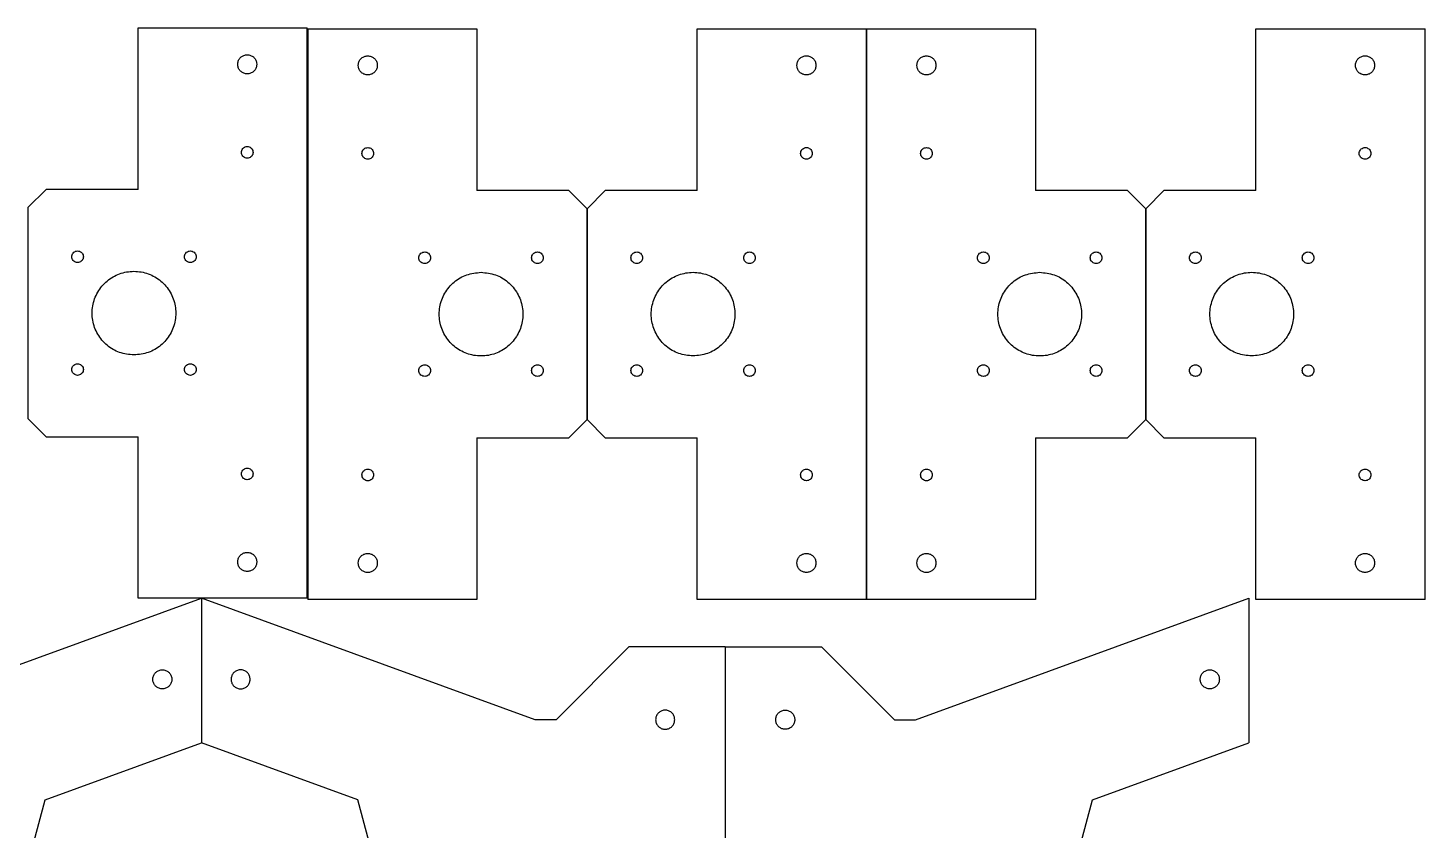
# Model space of a CAD drawing. Extents: x 0 to 768, y 0 to 485.
# Drawn here: x 384.3 to 768.4, y 263.7 to 484.2 of the extents above; entities that cross this region are included whole.
import ezdxf

# ---------------------------------------------------------------- set-up
doc = ezdxf.new("R2010")
doc.units = 0
doc.layers.add('Layer_1', color=7, linetype='CONTINUOUS')

msp = doc.modelspace()

# ---------------------------------------------------------------- linework, layer by layer
at = {"layer": 'Layer_1', "color": 7}
for p, q in [((414.58224, 484.224089), (461.08224, 484.224089)), ((414.58224, 439.824087), (414.58224, 484.224089)), ((461.08224, 327.424086), (461.08224, 484.224089)), ((461.223332, 483.941866), (507.723332, 483.941866)), ((461.223332, 483.941866), (461.223332, 327.141864)), ((507.723332, 483.941866), (507.723332, 439.541865)), ((568.32336, 483.941866), (614.82336, 483.941866)), ((568.32336, 439.541865), (568.32336, 483.941866)), ((614.823349, 483.941866), (661.323349, 483.941866)), ((614.823349, 483.941866), (614.823349, 327.141864)), ((614.82336, 327.141864), (614.82336, 483.941866)), ((661.323349, 483.941866), (661.323349, 439.541865)), ((721.923369, 483.941866), (768.423369, 483.941866)), ((721.923369, 439.541865), (721.923369, 483.941866)), ((768.423369, 327.141864), (768.423369, 483.941866)), ((477.723333, 476.566866), (477.723333, 476.566866)), ((631.32335, 476.566866), (631.32335, 476.566866)), ((444.58224, 471.599086), (444.58224, 471.599086)), ((598.32336, 471.316864), (598.32336, 471.316864)), ((751.923368, 471.316864), (751.923368, 471.316864)), ((477.723333, 451.341864), (477.723333, 451.341864)), ((631.32335, 451.341864), (631.32335, 451.341864)), ((444.58224, 448.424087), (444.58224, 448.424087)), ((598.32336, 448.141865), (598.32336, 448.141865)), ((751.923368, 448.141865), (751.923368, 448.141865)), ((389.28224, 439.824087), (384.282239, 434.824089)), ((414.58224, 439.824087), (389.28224, 439.824087)), ((533.023332, 439.541865), (507.723332, 439.541865)), ((538.023333, 434.541866), (533.023332, 439.541865)), ((543.02336, 439.541865), (538.023359, 434.541866)), ((568.32336, 439.541865), (543.02336, 439.541865)), ((686.623349, 439.541865), (661.323349, 439.541865)), ((691.623351, 434.541866), (686.623349, 439.541865)), ((696.623369, 439.541865), (691.623368, 434.541866)), ((721.923369, 439.541865), (696.623369, 439.541865)), ((384.282239, 434.824089), (384.282239, 376.824086)), ((538.023333, 376.541864), (538.023333, 434.541866)), ((538.023359, 434.541866), (538.023359, 376.541864)), ((691.623351, 376.541864), (691.623351, 434.541866)), ((691.623368, 434.541866), (691.623368, 376.541864)), ((493.373334, 422.641865), (493.373334, 422.641865)), ((524.373334, 422.641865), (524.373334, 422.641865)), ((646.973351, 422.641865), (646.973351, 422.641865)), ((677.973351, 422.641865), (677.973351, 422.641865)), ((397.932238, 419.724088), (397.932238, 419.724088)), ((428.932238, 419.724088), (428.932238, 419.724088)), ((551.673358, 419.441865), (551.673358, 419.441865)), ((582.673358, 419.441865), (582.673358, 419.441865)), ((705.273367, 419.441865), (705.273367, 419.441865)), ((736.273367, 419.441865), (736.273367, 419.441865)), ((508.873334, 417.041865), (508.873334, 417.041865)), ((662.473351, 417.041865), (662.473351, 417.041865)), ((413.432238, 394.324088), (413.432238, 394.324088)), ((567.173358, 394.041865), (567.173358, 394.041865)), ((720.773367, 394.041865), (720.773367, 394.041865)), ((397.932238, 388.724087), (397.932238, 388.724087)), ((428.932238, 388.724087), (428.932238, 388.724087)), ((493.373334, 391.641865), (493.373334, 391.641865)), ((524.373334, 391.641865), (524.373334, 391.641865)), ((551.673358, 388.441865), (551.673358, 388.441865)), ((582.673358, 388.441865), (582.673358, 388.441865)), ((646.973351, 391.641865), (646.973351, 391.641865)), ((677.973351, 391.641865), (677.973351, 391.641865)), ((705.273367, 388.441865), (705.273367, 388.441865)), ((736.273367, 388.441865), (736.273367, 388.441865)), ((384.282239, 376.824086), (389.28224, 371.824088)), ((533.023332, 371.541865), (538.023333, 376.541864)), ((538.023359, 376.541864), (543.02336, 371.541865)), ((686.623349, 371.541865), (691.623351, 376.541864)), ((691.623368, 376.541864), (696.623369, 371.541865)), ((389.28224, 371.824088), (414.58224, 371.824088)), ((414.58224, 327.424086), (414.58224, 371.824088)), ((507.723332, 371.541865), (533.023332, 371.541865)), ((507.723332, 371.541865), (507.723332, 327.141864)), ((543.02336, 371.541865), (568.32336, 371.541865)), ((568.32336, 327.141864), (568.32336, 371.541865)), ((661.323349, 371.541865), (686.623349, 371.541865)), ((661.323349, 371.541865), (661.323349, 327.141864)), ((696.623369, 371.541865), (721.923369, 371.541865)), ((721.923369, 327.141864), (721.923369, 371.541865)), ((477.723333, 362.941866), (477.723333, 362.941866)), ((631.32335, 362.941866), (631.32335, 362.941866)), ((444.58224, 360.024089), (444.58224, 360.024089)), ((598.32336, 359.741866), (598.32336, 359.741866)), ((751.923368, 359.741866), (751.923368, 359.741866)), ((477.723333, 339.766866), (477.723333, 339.766866)), ((631.32335, 339.766866), (631.32335, 339.766866)), ((444.58224, 334.799086), (444.58224, 334.799086)), ((598.32336, 334.516864), (598.32336, 334.516864)), ((751.923368, 334.516864), (751.923368, 334.516864)), ((340.290827, 294.053188), (431.999988, 327.432595)), ((461.08224, 327.424086), (414.58224, 327.424086)), ((431.999977, 327.432595), (431.999977, 287.653189)), ((523.709138, 294.053188), (431.999977, 327.432595)), ((431.999988, 327.432595), (431.999988, 287.653189)), ((507.723332, 327.141864), (461.223332, 327.141864)), ((614.82336, 327.141864), (568.32336, 327.141864)), ((661.323349, 327.141864), (614.823349, 327.141864)), ((628.290816, 294.053188), (719.999977, 327.432595)), ((719.999977, 327.432595), (719.999977, 287.653189)), ((768.423369, 327.141864), (721.923369, 327.141864)), ((549.499976, 314.05319), (529.499977, 294.053188)), ((575.999977, 314.05319), (549.499976, 314.05319)), ((575.999977, 314.05319), (575.999977, 68.553189)), ((575.999977, 314.05319), (602.499978, 314.05319)), ((575.999977, 314.05319), (575.999977, 68.553189)), ((602.499978, 314.05319), (622.499977, 294.053188)), ((418.609195, 305.153188), (418.609194, 305.153188)), ((445.39077, 305.153188), (445.390771, 305.153188)), ((706.609184, 305.153188), (706.609183, 305.153188)), ((529.499977, 294.053188), (523.709138, 294.053188)), ((562.124976, 294.053188), (562.124976, 294.053188)), ((589.874978, 294.053188), (589.874978, 294.053188)), ((622.499977, 294.053188), (628.290816, 294.053188)), ((389.015579, 272.008144), (431.999988, 287.653189)), ((474.984386, 272.008144), (431.999977, 287.653189)), ((677.015568, 272.008144), (719.999977, 287.653189)), ((334.499989, 68.553189), (389.015579, 272.008144)), ((529.499977, 68.553189), (474.984386, 272.008144)), ((622.499977, 68.553189), (677.015568, 272.008144))]:
    msp.add_line(p, q, dxfattribs=at)
for points, knots in [([(444.58224, 471.599086), (444.88914, 471.63045), (445.49855, 471.692728), (446.303894, 472.175903), (446.902647, 472.883353), (447.220206, 473.759397), (447.220206, 474.688978), (446.902646, 475.563794), (446.303894, 476.276144), (445.49855, 476.741117), (444.58224, 476.903463), (443.665929, 476.741117), (442.860585, 476.276144), (442.261833, 475.563794), (441.944273, 474.688978), (441.944273, 473.759397), (442.261832, 472.883353), (442.860586, 472.175903), (443.665929, 471.692728), (444.275339, 471.63045), (444.58224, 471.599086)], [0, 0, 0, 0, 0.91603, 1.818952, 2.734982, 3.651014, 4.553935, 5.469965, 6.385997, 7.288919, 8.204949, 9.12098, 10.023901, 10.939933, 11.855963, 12.758884, 13.674916, 14.590947, 15.493868, 16.409898, 16.409898, 16.409898, 16.409898]), ([(477.723333, 476.566866), (477.416432, 476.535503), (476.807022, 476.473225), (476.001678, 475.990048), (475.402926, 475.282598), (475.085366, 474.406555), (475.085366, 473.476973), (475.402925, 472.602156), (476.001679, 471.889808), (476.807022, 471.424835), (477.723333, 471.26249), (478.639643, 471.424835), (479.444987, 471.889808), (480.04374, 472.602156), (480.361299, 473.476973), (480.361299, 474.406555), (480.043739, 475.282598), (479.444987, 475.990048), (478.639643, 476.473225), (478.030233, 476.535503), (477.723333, 476.566866)], [0, 0, 0, 0, 0.91603, 1.818952, 2.734984, 3.651014, 4.553935, 5.469967, 6.385998, 7.288919, 8.204949, 9.12098, 10.023901, 10.939931, 11.855963, 12.758884, 13.674914, 14.590946, 15.493868, 16.409898, 16.409898, 16.409898, 16.409898]), ([(598.32336, 471.316864), (598.63026, 471.348228), (599.23967, 471.410506), (600.045014, 471.893681), (600.643767, 472.60113), (600.961326, 473.477174), (600.961326, 474.406756), (600.643766, 475.281572), (600.045014, 475.993921), (599.23967, 476.458895), (598.32336, 476.621241), (597.407049, 476.458895), (596.601705, 475.993921), (596.002953, 475.281572), (595.685393, 474.406756), (595.685393, 473.477174), (596.002952, 472.60113), (596.601706, 471.893681), (597.407049, 471.410506), (598.016459, 471.348228), (598.32336, 471.316864)], [0, 0, 0, 0, 0.91603, 1.818952, 2.734982, 3.651014, 4.553935, 5.469965, 6.385997, 7.288919, 8.204949, 9.12098, 10.023901, 10.939933, 11.855963, 12.758884, 13.674916, 14.590947, 15.493868, 16.409898, 16.409898, 16.409898, 16.409898]), ([(631.32335, 476.566866), (631.016449, 476.535503), (630.40704, 476.473225), (629.601695, 475.990048), (629.002943, 475.282598), (628.685383, 474.406555), (628.685384, 473.476973), (629.002942, 472.602156), (629.601696, 471.889808), (630.40704, 471.424835), (631.32335, 471.26249), (632.23966, 471.424835), (633.045004, 471.889808), (633.643758, 472.602156), (633.961316, 473.476973), (633.961317, 474.406555), (633.643757, 475.282598), (633.045005, 475.990048), (632.23966, 476.473225), (631.630251, 476.535503), (631.32335, 476.566866)], [0, 0, 0, 0, 0.91603, 1.818952, 2.734984, 3.651014, 4.553935, 5.469967, 6.385998, 7.288919, 8.204949, 9.12098, 10.023901, 10.939931, 11.855963, 12.758884, 13.674914, 14.590946, 15.493868, 16.409898, 16.409898, 16.409898, 16.409898]), ([(751.923368, 471.316864), (752.230269, 471.348228), (752.839679, 471.410506), (753.645022, 471.893681), (754.243776, 472.60113), (754.561335, 473.477174), (754.561335, 474.406756), (754.243775, 475.281572), (753.645023, 475.993921), (752.839679, 476.458895), (751.923368, 476.621241), (751.007058, 476.458895), (750.201714, 475.993921), (749.602962, 475.281572), (749.285402, 474.406756), (749.285402, 473.477174), (749.602961, 472.60113), (750.201714, 471.893681), (751.007058, 471.410506), (751.616468, 471.348228), (751.923368, 471.316864)], [0, 0, 0, 0, 0.91603, 1.818952, 2.734982, 3.651014, 4.553935, 5.469965, 6.385997, 7.288919, 8.204949, 9.12098, 10.023901, 10.939933, 11.855963, 12.758884, 13.674916, 14.590947, 15.493868, 16.409898, 16.409898, 16.409898, 16.409898]), ([(444.58224, 448.424087), (444.769303, 448.443204), (445.140753, 448.481164), (445.631629, 448.77567), (445.996582, 449.206879), (446.190142, 449.740848), (446.190142, 450.307449), (445.996583, 450.840671), (445.631629, 451.274864), (445.140752, 451.558275), (444.58224, 451.657229), (444.023727, 451.558275), (443.53285, 451.274864), (443.167896, 450.840671), (442.974338, 450.307449), (442.974337, 449.740848), (443.167897, 449.206879), (443.53285, 448.77567), (444.023727, 448.481164), (444.395176, 448.443204), (444.58224, 448.424087)], [0, 0, 0, 0, 0.558342, 1.108694, 1.667038, 2.225379, 2.775731, 3.334074, 3.892416, 4.442768, 5.00111, 5.559452, 6.109804, 6.668146, 7.226489, 7.776841, 8.335182, 8.893526, 9.443878, 10.00222, 10.00222, 10.00222, 10.00222]), ([(477.723333, 451.341864), (477.536269, 451.322747), (477.16482, 451.284787), (476.673943, 450.990281), (476.308989, 450.559074), (476.115431, 450.025104), (476.11543, 449.458503), (476.30899, 448.925282), (476.673943, 448.491087), (477.16482, 448.207675), (477.723333, 448.108722), (478.281846, 448.207675), (478.772722, 448.491087), (479.137675, 448.925282), (479.331235, 449.458503), (479.331235, 450.025104), (479.137676, 450.559074), (478.772722, 450.990281), (478.281845, 451.284787), (477.910396, 451.322747), (477.723333, 451.341864)], [0, 0, 0, 0, 0.558342, 1.108694, 1.667036, 2.225379, 2.775731, 3.334072, 3.892416, 4.442768, 5.00111, 5.559452, 6.109805, 6.668148, 7.226489, 7.776841, 8.335184, 8.893526, 9.443878, 10.00222, 10.00222, 10.00222, 10.00222]), ([(598.32336, 448.141865), (598.510423, 448.160981), (598.881873, 448.198941), (599.372749, 448.493448), (599.737702, 448.924656), (599.931262, 449.458625), (599.931262, 450.025227), (599.737703, 450.558449), (599.372749, 450.992642), (598.881872, 451.276053), (598.32336, 451.375006), (597.764847, 451.276053), (597.27397, 450.992642), (596.909016, 450.558449), (596.715458, 450.025227), (596.715457, 449.458625), (596.909017, 448.924656), (597.27397, 448.493448), (597.764847, 448.198941), (598.136296, 448.160981), (598.32336, 448.141865)], [0, 0, 0, 0, 0.558342, 1.108694, 1.667038, 2.225379, 2.775731, 3.334074, 3.892416, 4.442768, 5.00111, 5.559452, 6.109804, 6.668146, 7.226489, 7.776841, 8.335182, 8.893526, 9.443878, 10.00222, 10.00222, 10.00222, 10.00222]), ([(631.32335, 451.341864), (631.136287, 451.322747), (630.764837, 451.284787), (630.273961, 450.990281), (629.909006, 450.559074), (629.715448, 450.025104), (629.715448, 449.458503), (629.909007, 448.925282), (630.27396, 448.491087), (630.764837, 448.207675), (631.32335, 448.108722), (631.881863, 448.207675), (632.37274, 448.491087), (632.737693, 448.925282), (632.931252, 449.458503), (632.931252, 450.025104), (632.737694, 450.559074), (632.372739, 450.990281), (631.881863, 451.284787), (631.510413, 451.322747), (631.32335, 451.341864)], [0, 0, 0, 0, 0.558342, 1.108694, 1.667036, 2.225379, 2.775731, 3.334072, 3.892416, 4.442768, 5.00111, 5.559452, 6.109805, 6.668148, 7.226489, 7.776841, 8.335184, 8.893526, 9.443878, 10.00222, 10.00222, 10.00222, 10.00222]), ([(751.923368, 448.141865), (752.110432, 448.160981), (752.481881, 448.198941), (752.972758, 448.493448), (753.337711, 448.924656), (753.531271, 449.458625), (753.53127, 450.025227), (753.337712, 450.558449), (752.972758, 450.992642), (752.481881, 451.276053), (751.923368, 451.375006), (751.364856, 451.276053), (750.873979, 450.992642), (750.509025, 450.558449), (750.315466, 450.025227), (750.315466, 449.458625), (750.509026, 448.924656), (750.873979, 448.493448), (751.364855, 448.198941), (751.736305, 448.160981), (751.923368, 448.141865)], [0, 0, 0, 0, 0.558342, 1.108694, 1.667038, 2.225379, 2.775731, 3.334074, 3.892416, 4.442768, 5.00111, 5.559452, 6.109804, 6.668146, 7.226489, 7.776841, 8.335182, 8.893526, 9.443878, 10.00222, 10.00222, 10.00222, 10.00222]), ([(397.932238, 419.724088), (398.119302, 419.743204), (398.490752, 419.781164), (398.981629, 420.07567), (399.346581, 420.506879), (399.540143, 421.040847), (399.540143, 421.60745), (399.346581, 422.140671), (398.981629, 422.574865), (398.490752, 422.858277), (397.932239, 422.95723), (397.373726, 422.858277), (396.88285, 422.574864), (396.517895, 422.140672), (396.324336, 421.607449), (396.324336, 421.040848), (396.517895, 420.506878), (396.88285, 420.075671), (397.373726, 419.781164), (397.745175, 419.743204), (397.932238, 419.724088)], [0, 0, 0, 0, 0.558344, 1.108695, 1.667037, 2.22538, 2.775732, 3.334075, 3.892418, 4.442769, 5.001113, 5.559454, 6.109806, 6.668149, 7.226492, 7.776843, 8.335186, 8.893529, 9.443881, 10.002222, 10.002222, 10.002222, 10.002222]), ([(428.932238, 419.724088), (429.119302, 419.743204), (429.490752, 419.781164), (429.981629, 420.075671), (430.346585, 420.506877), (430.540141, 421.040848), (430.540141, 421.607449), (430.346585, 422.140672), (429.981629, 422.574865), (429.490752, 422.858277), (428.932239, 422.95723), (428.373726, 422.858277), (427.88285, 422.574864), (427.517895, 422.140672), (427.324336, 421.607449), (427.324336, 421.040848), (427.517895, 420.506878), (427.88285, 420.075671), (428.373726, 419.781164), (428.745175, 419.743204), (428.932238, 419.724088)], [0, 0, 0, 0, 0.558344, 1.108696, 1.667039, 2.225381, 2.775733, 3.334075, 3.892418, 4.44277, 5.001114, 5.559456, 6.109807, 6.66815, 7.226493, 7.776845, 8.335187, 8.893531, 9.443882, 10.002224, 10.002224, 10.002224, 10.002224]), ([(493.373334, 422.641865), (493.18627, 422.622748), (492.81482, 422.584789), (492.323943, 422.290282), (491.958987, 421.859075), (491.765431, 421.325104), (491.765431, 420.758504), (491.958987, 420.22528), (492.323943, 419.791088), (492.81482, 419.507676), (493.373333, 419.408723), (493.931846, 419.507676), (494.422722, 419.791088), (494.787677, 420.225281), (494.981236, 420.758503), (494.981236, 421.325105), (494.787677, 421.859075), (494.422722, 422.290281), (493.931846, 422.584789), (493.560397, 422.622748), (493.373334, 422.641865)], [0, 0, 0, 0, 0.558344, 1.108696, 1.667039, 2.225381, 2.775733, 3.334075, 3.892418, 4.44277, 5.001114, 5.559456, 6.109807, 6.66815, 7.226493, 7.776845, 8.335187, 8.893531, 9.443882, 10.002224, 10.002224, 10.002224, 10.002224]), ([(524.373334, 422.641865), (524.18627, 422.622748), (523.81482, 422.584789), (523.323944, 422.290282), (522.958991, 421.859074), (522.765429, 421.325105), (522.765429, 420.758503), (522.958991, 420.225282), (523.323943, 419.791087), (523.81482, 419.507676), (524.373333, 419.408723), (524.931846, 419.507676), (525.422722, 419.791088), (525.787677, 420.225281), (525.981236, 420.758503), (525.981236, 421.325105), (525.787677, 421.859075), (525.422722, 422.290281), (524.931846, 422.584789), (524.560397, 422.622748), (524.373334, 422.641865)], [0, 0, 0, 0, 0.558344, 1.108695, 1.667037, 2.22538, 2.775732, 3.334075, 3.892418, 4.442769, 5.001113, 5.559454, 6.109806, 6.668149, 7.226492, 7.776843, 8.335186, 8.893529, 9.443881, 10.002222, 10.002222, 10.002222, 10.002222]), ([(551.673358, 419.441865), (551.860422, 419.460982), (552.231872, 419.498942), (552.722749, 419.793448), (553.087701, 420.224657), (553.281263, 420.758625), (553.281263, 421.325228), (553.087701, 421.858448), (552.722749, 422.292643), (552.231872, 422.576055), (551.673359, 422.675008), (551.114846, 422.576054), (550.62397, 422.292642), (550.259015, 421.85845), (550.065456, 421.325227), (550.065456, 420.758626), (550.259015, 420.224656), (550.62397, 419.793449), (551.114846, 419.498942), (551.486295, 419.460982), (551.673358, 419.441865)], [0, 0, 0, 0, 0.558344, 1.108695, 1.667037, 2.22538, 2.775732, 3.334075, 3.892418, 4.442769, 5.001113, 5.559454, 6.109806, 6.668149, 7.226492, 7.776843, 8.335186, 8.893529, 9.443881, 10.002222, 10.002222, 10.002222, 10.002222]), ([(582.673358, 419.441865), (582.860422, 419.460982), (583.231872, 419.498942), (583.722749, 419.793449), (584.087705, 420.224655), (584.281261, 420.758626), (584.281261, 421.325227), (584.087705, 421.85845), (583.722749, 422.292642), (583.231872, 422.576055), (582.673359, 422.675008), (582.114846, 422.576054), (581.62397, 422.292642), (581.259015, 421.85845), (581.065456, 421.325227), (581.065456, 420.758626), (581.259015, 420.224656), (581.62397, 419.793449), (582.114846, 419.498942), (582.486295, 419.460982), (582.673358, 419.441865)], [0, 0, 0, 0, 0.558344, 1.108696, 1.667039, 2.225381, 2.775733, 3.334075, 3.892418, 4.44277, 5.001114, 5.559456, 6.109807, 6.66815, 7.226493, 7.776845, 8.335187, 8.893531, 9.443882, 10.002224, 10.002224, 10.002224, 10.002224]), ([(646.973351, 422.641865), (646.786287, 422.622748), (646.414837, 422.584789), (645.92396, 422.290282), (645.559004, 421.859075), (645.365448, 421.325104), (645.365448, 420.758504), (645.559004, 420.22528), (645.92396, 419.791088), (646.414837, 419.507676), (646.973351, 419.408723), (647.531864, 419.507676), (648.022739, 419.791088), (648.387695, 420.225281), (648.581253, 420.758503), (648.581253, 421.325105), (648.387695, 421.859075), (648.022739, 422.290281), (647.531864, 422.584789), (647.160414, 422.622748), (646.973351, 422.641865)], [0, 0, 0, 0, 0.558344, 1.108696, 1.667039, 2.225381, 2.775733, 3.334075, 3.892418, 4.44277, 5.001114, 5.559456, 6.109807, 6.66815, 7.226493, 7.776845, 8.335187, 8.893531, 9.443882, 10.002224, 10.002224, 10.002224, 10.002224]), ([(677.973351, 422.641865), (677.786288, 422.622748), (677.414838, 422.584789), (676.923961, 422.290282), (676.559008, 421.859074), (676.365447, 421.325105), (676.365447, 420.758503), (676.559008, 420.225282), (676.923961, 419.791087), (677.414838, 419.507676), (677.973351, 419.408723), (678.531864, 419.507676), (679.02274, 419.791088), (679.387695, 420.225281), (679.581253, 420.758503), (679.581253, 421.325105), (679.387695, 421.859075), (679.022739, 422.290281), (678.531864, 422.584789), (678.160414, 422.622748), (677.973351, 422.641865)], [0, 0, 0, 0, 0.558344, 1.108695, 1.667037, 2.22538, 2.775732, 3.334075, 3.892418, 4.442769, 5.001113, 5.559454, 6.109806, 6.668149, 7.226492, 7.776843, 8.335186, 8.893529, 9.443881, 10.002222, 10.002222, 10.002222, 10.002222]), ([(705.273367, 419.441865), (705.460431, 419.460982), (705.831881, 419.498942), (706.322758, 419.793448), (706.68771, 420.224657), (706.881272, 420.758625), (706.881272, 421.325228), (706.68771, 421.858448), (706.322758, 422.292643), (705.831881, 422.576055), (705.273368, 422.675008), (704.714855, 422.576054), (704.223979, 422.292642), (703.859024, 421.85845), (703.665465, 421.325227), (703.665465, 420.758626), (703.859024, 420.224656), (704.223979, 419.793449), (704.714855, 419.498942), (705.086304, 419.460982), (705.273367, 419.441865)], [0, 0, 0, 0, 0.558344, 1.108695, 1.667037, 2.22538, 2.775732, 3.334075, 3.892418, 4.442769, 5.001113, 5.559454, 6.109806, 6.668149, 7.226492, 7.776843, 8.335186, 8.893529, 9.443881, 10.002222, 10.002222, 10.002222, 10.002222]), ([(736.273367, 419.441865), (736.460431, 419.460982), (736.831881, 419.498942), (737.322758, 419.793449), (737.687714, 420.224655), (737.88127, 420.758626), (737.88127, 421.325227), (737.687714, 421.85845), (737.322758, 422.292642), (736.831881, 422.576055), (736.273368, 422.675008), (735.714855, 422.576054), (735.223979, 422.292642), (734.859024, 421.85845), (734.665465, 421.325227), (734.665465, 420.758626), (734.859024, 420.224656), (735.223979, 419.793449), (735.714855, 419.498942), (736.086304, 419.460982), (736.273367, 419.441865)], [0, 0, 0, 0, 0.558344, 1.108696, 1.667039, 2.225381, 2.775733, 3.334075, 3.892418, 4.44277, 5.001114, 5.559456, 6.109807, 6.66815, 7.226493, 7.776845, 8.335187, 8.893531, 9.443882, 10.002224, 10.002224, 10.002224, 10.002224]), ([(413.432238, 394.324088), (414.776757, 394.461489), (417.446551, 394.734326), (420.974726, 396.851092), (423.597831, 399.950398), (424.98904, 403.788302), (424.98904, 407.860753), (423.597831, 411.693283), (420.974726, 414.81405), (417.446551, 416.851073), (413.432239, 417.562299), (409.417926, 416.851072), (405.889753, 414.81405), (403.266645, 411.693284), (401.875439, 407.860753), (401.875439, 403.788303), (403.266645, 399.950397), (405.889753, 396.851093), (409.417926, 394.734326), (412.087721, 394.461489), (413.432238, 394.324088)], [0, 0, 0, 0, 4.013088, 7.968742, 11.981828, 15.994916, 19.95057, 23.963658, 27.976744, 31.932398, 35.945486, 39.958572, 43.914226, 47.927313, 51.9404, 55.896054, 59.909141, 63.922229, 67.877883, 71.890969, 71.890969, 71.890969, 71.890969]), ([(508.873334, 417.041865), (507.528815, 416.904463), (504.859021, 416.631627), (501.330846, 414.51486), (498.707742, 411.415555), (497.316533, 407.57765), (497.316533, 403.505199), (498.707742, 399.67267), (501.330846, 396.551902), (504.859021, 394.51488), (508.873333, 393.803653), (512.887646, 394.51488), (516.41582, 396.551903), (519.038927, 399.672669), (520.430133, 403.5052), (520.430133, 407.57765), (519.038927, 411.415556), (516.41582, 414.51486), (512.887646, 416.631627), (510.217852, 416.904463), (508.873334, 417.041865)], [0, 0, 0, 0, 4.013088, 7.968742, 11.981828, 15.994916, 19.95057, 23.963658, 27.976744, 31.932398, 35.945486, 39.958572, 43.914226, 47.927313, 51.9404, 55.896054, 59.909141, 63.922229, 67.877883, 71.890969, 71.890969, 71.890969, 71.890969]), ([(567.173358, 394.041865), (568.517877, 394.179267), (571.187671, 394.452104), (574.715846, 396.56887), (577.338951, 399.668175), (578.73016, 403.50608), (578.73016, 407.578531), (577.338951, 411.411061), (574.715846, 414.531828), (571.187671, 416.56885), (567.173359, 417.280077), (563.159046, 416.56885), (559.630873, 414.531828), (557.007765, 411.411062), (555.616559, 407.578531), (555.616559, 403.506081), (557.007765, 399.668174), (559.630873, 396.568871), (563.159046, 394.452104), (565.828841, 394.179267), (567.173358, 394.041865)], [0, 0, 0, 0, 4.013088, 7.968742, 11.981828, 15.994916, 19.95057, 23.963658, 27.976744, 31.932398, 35.945486, 39.958572, 43.914226, 47.927313, 51.9404, 55.896054, 59.909141, 63.922229, 67.877883, 71.890969, 71.890969, 71.890969, 71.890969]), ([(662.473351, 417.041865), (661.128833, 416.904463), (658.459038, 416.631627), (654.930863, 414.51486), (652.307759, 411.415555), (650.91655, 407.57765), (650.91655, 403.505199), (652.307759, 399.67267), (654.930863, 396.551902), (658.459038, 394.51488), (662.473351, 393.803653), (666.487663, 394.51488), (670.015837, 396.551903), (672.638944, 399.672669), (674.03015, 403.5052), (674.03015, 407.57765), (672.638944, 411.415556), (670.015837, 414.51486), (666.487663, 416.631627), (663.817869, 416.904463), (662.473351, 417.041865)], [0, 0, 0, 0, 4.013088, 7.968742, 11.981828, 15.994916, 19.95057, 23.963658, 27.976744, 31.932398, 35.945486, 39.958572, 43.914226, 47.927313, 51.9404, 55.896054, 59.909141, 63.922229, 67.877883, 71.890969, 71.890969, 71.890969, 71.890969]), ([(720.773367, 394.041865), (722.117886, 394.179267), (724.78768, 394.452104), (728.315855, 396.56887), (730.938959, 399.668175), (732.330169, 403.50608), (732.330169, 407.578531), (730.938959, 411.411061), (728.315855, 414.531828), (724.78768, 416.56885), (720.773368, 417.280077), (716.759055, 416.56885), (713.230881, 414.531828), (710.607774, 411.411062), (709.216568, 407.578531), (709.216568, 403.506081), (710.607774, 399.668174), (713.230881, 396.568871), (716.759055, 394.452104), (719.428849, 394.179267), (720.773367, 394.041865)], [0, 0, 0, 0, 4.013088, 7.968742, 11.981828, 15.994916, 19.95057, 23.963658, 27.976744, 31.932398, 35.945486, 39.958572, 43.914226, 47.927313, 51.9404, 55.896054, 59.909141, 63.922229, 67.877883, 71.890969, 71.890969, 71.890969, 71.890969]), ([(397.932238, 388.724087), (398.119302, 388.743204), (398.490752, 388.781164), (398.981629, 389.07567), (399.346581, 389.506879), (399.540143, 390.040847), (399.540143, 390.60745), (399.346581, 391.140671), (398.981629, 391.574865), (398.490752, 391.858277), (397.932239, 391.95723), (397.373726, 391.858277), (396.88285, 391.574864), (396.517895, 391.140672), (396.324336, 390.607449), (396.324336, 390.040848), (396.517895, 389.506878), (396.88285, 389.075671), (397.373726, 388.781164), (397.745175, 388.743204), (397.932238, 388.724087)], [0, 0, 0, 0, 0.558344, 1.108695, 1.667037, 2.22538, 2.775732, 3.334075, 3.892418, 4.442769, 5.001113, 5.559454, 6.109806, 6.668149, 7.226492, 7.776843, 8.335186, 8.893529, 9.443881, 10.002222, 10.002222, 10.002222, 10.002222]), ([(428.932238, 388.724087), (429.119302, 388.743204), (429.490752, 388.781164), (429.981629, 389.075671), (430.346585, 389.506877), (430.540141, 390.040848), (430.540141, 390.607449), (430.346585, 391.140672), (429.981629, 391.574865), (429.490752, 391.858277), (428.932239, 391.95723), (428.373726, 391.858277), (427.88285, 391.574864), (427.517895, 391.140672), (427.324336, 390.607449), (427.324336, 390.040848), (427.517895, 389.506878), (427.88285, 389.075671), (428.373726, 388.781164), (428.745175, 388.743204), (428.932238, 388.724087)], [0, 0, 0, 0, 0.558344, 1.108696, 1.667039, 2.225381, 2.775733, 3.334075, 3.892418, 4.44277, 5.001114, 5.559456, 6.109807, 6.66815, 7.226493, 7.776845, 8.335187, 8.893531, 9.443882, 10.002224, 10.002224, 10.002224, 10.002224]), ([(493.373334, 391.641865), (493.18627, 391.622748), (492.81482, 391.584789), (492.323943, 391.290282), (491.958987, 390.859075), (491.765431, 390.325104), (491.765431, 389.758504), (491.958987, 389.22528), (492.323943, 388.791088), (492.81482, 388.507676), (493.373333, 388.408723), (493.931846, 388.507676), (494.422722, 388.791088), (494.787677, 389.225281), (494.981236, 389.758503), (494.981236, 390.325105), (494.787677, 390.859075), (494.422722, 391.290281), (493.931846, 391.584789), (493.560397, 391.622748), (493.373334, 391.641865)], [0, 0, 0, 0, 0.558344, 1.108696, 1.667039, 2.225381, 2.775733, 3.334075, 3.892418, 4.44277, 5.001114, 5.559456, 6.109807, 6.66815, 7.226493, 7.776845, 8.335187, 8.893531, 9.443882, 10.002224, 10.002224, 10.002224, 10.002224]), ([(524.373334, 391.641865), (524.18627, 391.622748), (523.81482, 391.584789), (523.323943, 391.290282), (522.958991, 390.859074), (522.765429, 390.325105), (522.765429, 389.758502), (522.958991, 389.225282), (523.323944, 388.791087), (523.81482, 388.507676), (524.373333, 388.408723), (524.931846, 388.507676), (525.422722, 388.791088), (525.787677, 389.225281), (525.981236, 389.758503), (525.981236, 390.325105), (525.787677, 390.859075), (525.422722, 391.290281), (524.931846, 391.584789), (524.560397, 391.622748), (524.373334, 391.641865)], [0, 0, 0, 0, 0.558344, 1.108695, 1.667037, 2.22538, 2.775732, 3.334075, 3.892418, 4.442769, 5.001113, 5.559454, 6.109806, 6.668149, 7.226492, 7.776843, 8.335186, 8.893529, 9.443881, 10.002222, 10.002222, 10.002222, 10.002222]), ([(551.673358, 388.441865), (551.860422, 388.460982), (552.231872, 388.498942), (552.722749, 388.793448), (553.087701, 389.224657), (553.281263, 389.758625), (553.281263, 390.325228), (553.087701, 390.858448), (552.722749, 391.292643), (552.231872, 391.576055), (551.673359, 391.675007), (551.114846, 391.576054), (550.62397, 391.292642), (550.259015, 390.858449), (550.065456, 390.325227), (550.065456, 389.758626), (550.259015, 389.224655), (550.62397, 388.793449), (551.114846, 388.498942), (551.486295, 388.460982), (551.673358, 388.441865)], [0, 0, 0, 0, 0.558344, 1.108695, 1.667037, 2.22538, 2.775732, 3.334075, 3.892418, 4.442769, 5.001113, 5.559454, 6.109806, 6.668149, 7.226492, 7.776843, 8.335186, 8.893529, 9.443881, 10.002222, 10.002222, 10.002222, 10.002222]), ([(582.673358, 388.441865), (582.860422, 388.460982), (583.231872, 388.498942), (583.722749, 388.793449), (584.087705, 389.224655), (584.281261, 389.758626), (584.281261, 390.325227), (584.087705, 390.85845), (583.722749, 391.292642), (583.231872, 391.576055), (582.673359, 391.675007), (582.114846, 391.576054), (581.62397, 391.292642), (581.259015, 390.858449), (581.065456, 390.325227), (581.065456, 389.758626), (581.259015, 389.224655), (581.62397, 388.793449), (582.114846, 388.498942), (582.486295, 388.460982), (582.673358, 388.441865)], [0, 0, 0, 0, 0.558344, 1.108696, 1.667039, 2.225381, 2.775733, 3.334075, 3.892418, 4.44277, 5.001114, 5.559456, 6.109807, 6.66815, 7.226493, 7.776845, 8.335187, 8.893531, 9.443882, 10.002224, 10.002224, 10.002224, 10.002224]), ([(646.973351, 391.641865), (646.786287, 391.622748), (646.414837, 391.584789), (645.92396, 391.290282), (645.559004, 390.859075), (645.365448, 390.325104), (645.365448, 389.758504), (645.559004, 389.22528), (645.92396, 388.791088), (646.414837, 388.507676), (646.973351, 388.408723), (647.531864, 388.507676), (648.022739, 388.791088), (648.387695, 389.225281), (648.581253, 389.758503), (648.581253, 390.325105), (648.387695, 390.859075), (648.022739, 391.290281), (647.531864, 391.584789), (647.160414, 391.622748), (646.973351, 391.641865)], [0, 0, 0, 0, 0.558344, 1.108696, 1.667039, 2.225381, 2.775733, 3.334075, 3.892418, 4.44277, 5.001114, 5.559456, 6.109807, 6.66815, 7.226493, 7.776845, 8.335187, 8.893531, 9.443882, 10.002224, 10.002224, 10.002224, 10.002224]), ([(677.973351, 391.641865), (677.786288, 391.622748), (677.414838, 391.584789), (676.923961, 391.290282), (676.559008, 390.859074), (676.365447, 390.325105), (676.365447, 389.758502), (676.559008, 389.225282), (676.923961, 388.791087), (677.414838, 388.507676), (677.973351, 388.408723), (678.531864, 388.507676), (679.022739, 388.791088), (679.387695, 389.225281), (679.581253, 389.758503), (679.581253, 390.325105), (679.387695, 390.859075), (679.02274, 391.290281), (678.531864, 391.584789), (678.160414, 391.622748), (677.973351, 391.641865)], [0, 0, 0, 0, 0.558344, 1.108695, 1.667037, 2.22538, 2.775732, 3.334075, 3.892418, 4.442769, 5.001113, 5.559454, 6.109806, 6.668149, 7.226492, 7.776843, 8.335186, 8.893529, 9.443881, 10.002222, 10.002222, 10.002222, 10.002222]), ([(705.273367, 388.441865), (705.460431, 388.460982), (705.831881, 388.498942), (706.322758, 388.793448), (706.68771, 389.224657), (706.881272, 389.758625), (706.881272, 390.325228), (706.68771, 390.858448), (706.322758, 391.292643), (705.831881, 391.576055), (705.273368, 391.675007), (704.714855, 391.576054), (704.223979, 391.292642), (703.859024, 390.858449), (703.665465, 390.325227), (703.665465, 389.758626), (703.859024, 389.224655), (704.223979, 388.793449), (704.714855, 388.498942), (705.086304, 388.460982), (705.273367, 388.441865)], [0, 0, 0, 0, 0.558344, 1.108695, 1.667037, 2.22538, 2.775732, 3.334075, 3.892418, 4.442769, 5.001113, 5.559454, 6.109806, 6.668149, 7.226492, 7.776843, 8.335186, 8.893529, 9.443881, 10.002222, 10.002222, 10.002222, 10.002222]), ([(736.273367, 388.441865), (736.460431, 388.460982), (736.831881, 388.498942), (737.322758, 388.793449), (737.687714, 389.224655), (737.88127, 389.758626), (737.88127, 390.325227), (737.687714, 390.85845), (737.322758, 391.292642), (736.831881, 391.576055), (736.273368, 391.675007), (735.714855, 391.576054), (735.223979, 391.292642), (734.859024, 390.858449), (734.665465, 390.325227), (734.665465, 389.758626), (734.859024, 389.224655), (735.223979, 388.793449), (735.714855, 388.498942), (736.086304, 388.460982), (736.273367, 388.441865)], [0, 0, 0, 0, 0.558344, 1.108696, 1.667039, 2.225381, 2.775733, 3.334075, 3.892418, 4.44277, 5.001114, 5.559456, 6.109807, 6.66815, 7.226493, 7.776845, 8.335187, 8.893531, 9.443882, 10.002224, 10.002224, 10.002224, 10.002224]), ([(444.58224, 360.024089), (444.769303, 360.043205), (445.140752, 360.081165), (445.631629, 360.375671), (445.996583, 360.806878), (446.190142, 361.340848), (446.190142, 361.90745), (445.996582, 362.440671), (445.631629, 362.874865), (445.140753, 363.158277), (444.58224, 363.25723), (444.023727, 363.158277), (443.53285, 362.874865), (443.167897, 362.440671), (442.974337, 361.90745), (442.974338, 361.340848), (443.167896, 360.806878), (443.53285, 360.375671), (444.023727, 360.081165), (444.395176, 360.043205), (444.58224, 360.024089)], [0, 0, 0, 0, 0.558342, 1.108694, 1.667036, 2.225379, 2.775731, 3.334072, 3.892416, 4.442768, 5.00111, 5.559452, 6.109805, 6.668148, 7.226489, 7.776841, 8.335184, 8.893526, 9.443878, 10.00222, 10.00222, 10.00222, 10.00222]), ([(477.723333, 362.941866), (477.536269, 362.922749), (477.16482, 362.884789), (476.673943, 362.590282), (476.30899, 362.159074), (476.11543, 361.625105), (476.115431, 361.058503), (476.308989, 360.525281), (476.673943, 360.091088), (477.16482, 359.807677), (477.723333, 359.708724), (478.281845, 359.807677), (478.772722, 360.091088), (479.137676, 360.525281), (479.331235, 361.058503), (479.331235, 361.625105), (479.137675, 362.159074), (478.772722, 362.590282), (478.281846, 362.884789), (477.910396, 362.922749), (477.723333, 362.941866)], [0, 0, 0, 0, 0.558342, 1.108694, 1.667038, 2.225379, 2.775731, 3.334074, 3.892416, 4.442768, 5.00111, 5.559452, 6.109804, 6.668146, 7.226489, 7.776841, 8.335182, 8.893526, 9.443878, 10.00222, 10.00222, 10.00222, 10.00222]), ([(598.32336, 359.741866), (598.510423, 359.760983), (598.881872, 359.798943), (599.372749, 360.093449), (599.737703, 360.524656), (599.931262, 361.058626), (599.931262, 361.625227), (599.737702, 362.158449), (599.372749, 362.592643), (598.881873, 362.876055), (598.32336, 362.975008), (597.764847, 362.876055), (597.27397, 362.592643), (596.909017, 362.158449), (596.715457, 361.625227), (596.715458, 361.058626), (596.909016, 360.524656), (597.27397, 360.093449), (597.764847, 359.798943), (598.136296, 359.760983), (598.32336, 359.741866)], [0, 0, 0, 0, 0.558342, 1.108694, 1.667036, 2.225379, 2.775731, 3.334072, 3.892416, 4.442768, 5.00111, 5.559452, 6.109805, 6.668148, 7.226489, 7.776841, 8.335184, 8.893526, 9.443878, 10.00222, 10.00222, 10.00222, 10.00222]), ([(631.32335, 362.941866), (631.136287, 362.922749), (630.764837, 362.884789), (630.27396, 362.590282), (629.909007, 362.159074), (629.715448, 361.625105), (629.715448, 361.058503), (629.909006, 360.525281), (630.273961, 360.091088), (630.764837, 359.807677), (631.32335, 359.708724), (631.881863, 359.807677), (632.372739, 360.091088), (632.737694, 360.525281), (632.931252, 361.058503), (632.931252, 361.625105), (632.737693, 362.159074), (632.37274, 362.590282), (631.881863, 362.884789), (631.510413, 362.922749), (631.32335, 362.941866)], [0, 0, 0, 0, 0.558342, 1.108694, 1.667038, 2.225379, 2.775731, 3.334074, 3.892416, 4.442768, 5.00111, 5.559452, 6.109804, 6.668146, 7.226489, 7.776841, 8.335182, 8.893526, 9.443878, 10.00222, 10.00222, 10.00222, 10.00222]), ([(751.923368, 359.741866), (752.110432, 359.760983), (752.481881, 359.798943), (752.972758, 360.093449), (753.337712, 360.524656), (753.53127, 361.058626), (753.531271, 361.625227), (753.337711, 362.158449), (752.972758, 362.592643), (752.481881, 362.876055), (751.923368, 362.975008), (751.364855, 362.876055), (750.873979, 362.592643), (750.509026, 362.158449), (750.315466, 361.625227), (750.315466, 361.058626), (750.509025, 360.524656), (750.873979, 360.093449), (751.364856, 359.798943), (751.736305, 359.760983), (751.923368, 359.741866)], [0, 0, 0, 0, 0.558342, 1.108694, 1.667036, 2.225379, 2.775731, 3.334072, 3.892416, 4.442768, 5.00111, 5.559452, 6.109805, 6.668148, 7.226489, 7.776841, 8.335184, 8.893526, 9.443878, 10.00222, 10.00222, 10.00222, 10.00222]), ([(444.58224, 334.799086), (444.88914, 334.83045), (445.49855, 334.892728), (446.303894, 335.375904), (446.902646, 336.083355), (447.220206, 336.959398), (447.220206, 337.888979), (446.902647, 338.763796), (446.303894, 339.476144), (445.49855, 339.941117), (444.58224, 340.103463), (443.665929, 339.941117), (442.860586, 339.476144), (442.261832, 338.763796), (441.944273, 337.888979), (441.944273, 336.959398), (442.261833, 336.083355), (442.860585, 335.375904), (443.665929, 334.892728), (444.275339, 334.83045), (444.58224, 334.799086)], [0, 0, 0, 0, 0.91603, 1.818952, 2.734984, 3.651014, 4.553935, 5.469967, 6.385998, 7.288919, 8.204949, 9.12098, 10.023901, 10.939931, 11.855963, 12.758884, 13.674914, 14.590946, 15.493868, 16.409898, 16.409898, 16.409898, 16.409898]), ([(477.723333, 339.766866), (477.416432, 339.735503), (476.807022, 339.673225), (476.001679, 339.190049), (475.402925, 338.4826), (475.085366, 337.606556), (475.085366, 336.676975), (475.402926, 335.802158), (476.001678, 335.089809), (476.807022, 334.624835), (477.723333, 334.462489), (478.639643, 334.624835), (479.444987, 335.089809), (480.043739, 335.802158), (480.361299, 336.676975), (480.361299, 337.606556), (480.04374, 338.4826), (479.444987, 339.190049), (478.639643, 339.673225), (478.030233, 339.735503), (477.723333, 339.766866)], [0, 0, 0, 0, 0.91603, 1.818952, 2.734982, 3.651014, 4.553935, 5.469965, 6.385997, 7.288919, 8.204949, 9.12098, 10.023901, 10.939933, 11.855963, 12.758884, 13.674916, 14.590947, 15.493868, 16.409898, 16.409898, 16.409898, 16.409898]), ([(598.32336, 334.516864), (598.63026, 334.548227), (599.23967, 334.610506), (600.045014, 335.093682), (600.643766, 335.801133), (600.961326, 336.677176), (600.961326, 337.606757), (600.643767, 338.481574), (600.045014, 339.193922), (599.23967, 339.658895), (598.32336, 339.821241), (597.407049, 339.658895), (596.601706, 339.193922), (596.002952, 338.481574), (595.685393, 337.606757), (595.685393, 336.677176), (596.002953, 335.801133), (596.601705, 335.093682), (597.407049, 334.610506), (598.016459, 334.548227), (598.32336, 334.516864)], [0, 0, 0, 0, 0.91603, 1.818952, 2.734984, 3.651014, 4.553935, 5.469967, 6.385998, 7.288919, 8.204949, 9.12098, 10.023901, 10.939931, 11.855963, 12.758884, 13.674914, 14.590946, 15.493868, 16.409898, 16.409898, 16.409898, 16.409898]), ([(631.32335, 339.766866), (631.016449, 339.735503), (630.40704, 339.673225), (629.601696, 339.190049), (629.002942, 338.4826), (628.685384, 337.606556), (628.685383, 336.676975), (629.002943, 335.802158), (629.601695, 335.089809), (630.40704, 334.624835), (631.32335, 334.462489), (632.23966, 334.624835), (633.045005, 335.089809), (633.643757, 335.802158), (633.961317, 336.676975), (633.961316, 337.606556), (633.643758, 338.4826), (633.045004, 339.190049), (632.23966, 339.673225), (631.630251, 339.735503), (631.32335, 339.766866)], [0, 0, 0, 0, 0.91603, 1.818952, 2.734982, 3.651014, 4.553935, 5.469965, 6.385997, 7.288919, 8.204949, 9.12098, 10.023901, 10.939933, 11.855963, 12.758884, 13.674916, 14.590947, 15.493868, 16.409898, 16.409898, 16.409898, 16.409898]), ([(751.923368, 334.516864), (752.230269, 334.548227), (752.839679, 334.610506), (753.645023, 335.093682), (754.243775, 335.801133), (754.561335, 336.677176), (754.561335, 337.606757), (754.243776, 338.481574), (753.645022, 339.193922), (752.839679, 339.658895), (751.923368, 339.821241), (751.007058, 339.658895), (750.201714, 339.193922), (749.602961, 338.481574), (749.285402, 337.606757), (749.285402, 336.677176), (749.602962, 335.801133), (750.201714, 335.093682), (751.007058, 334.610506), (751.616468, 334.548227), (751.923368, 334.516864)], [0, 0, 0, 0, 0.91603, 1.818952, 2.734984, 3.651014, 4.553935, 5.469967, 6.385998, 7.288919, 8.204949, 9.12098, 10.023901, 10.939931, 11.855963, 12.758884, 13.674914, 14.590946, 15.493868, 16.409898, 16.409898, 16.409898, 16.409898]), ([(418.609195, 305.153188), (418.640559, 304.846288), (418.702837, 304.236878), (419.186012, 303.431534), (419.893461, 302.832781), (420.769505, 302.515224), (421.699086, 302.515224), (422.573903, 302.83278), (423.286251, 303.431534), (423.751224, 304.236878), (423.913569, 305.153189), (423.751224, 306.069499), (423.286251, 306.874844), (422.573902, 307.473595), (421.699086, 307.791155), (420.769505, 307.791155), (419.893462, 307.473595), (419.186011, 306.874844), (418.702837, 306.069499), (418.640559, 305.460089), (418.609195, 305.153188)], [0, 0, 0, 0, 0.91603, 1.818951, 2.734983, 3.651013, 4.553934, 5.469965, 6.385995, 7.288916, 8.204947, 9.120978, 10.023899, 10.93993, 11.85596, 12.758881, 13.674912, 14.590942, 15.493864, 16.409895, 16.409895, 16.409895, 16.409895]), ([(445.39077, 305.153188), (445.359407, 304.846288), (445.297129, 304.236878), (444.813954, 303.431534), (444.106504, 302.832781), (443.23046, 302.515224), (442.30088, 302.515224), (441.426062, 302.83278), (440.713714, 303.431534), (440.248741, 304.236878), (440.086397, 305.153189), (440.248742, 306.069499), (440.713714, 306.874844), (441.426064, 307.473595), (442.300879, 307.791155), (443.230461, 307.791155), (444.106504, 307.473595), (444.813954, 306.874844), (445.297129, 306.069499), (445.359407, 305.460089), (445.39077, 305.153188)], [0, 0, 0, 0, 0.91603, 1.818951, 2.734983, 3.651013, 4.553934, 5.469965, 6.385995, 7.288916, 8.204947, 9.120978, 10.023899, 10.93993, 11.85596, 12.758881, 13.674912, 14.590942, 15.493864, 16.409895, 16.409895, 16.409895, 16.409895]), ([(706.609184, 305.153188), (706.640547, 304.846288), (706.702825, 304.236878), (707.186, 303.431534), (707.893449, 302.832781), (708.769494, 302.515224), (709.699074, 302.515224), (710.573892, 302.83278), (711.28624, 303.431534), (711.751213, 304.236878), (711.913557, 305.153189), (711.751212, 306.069499), (711.28624, 306.874844), (710.57389, 307.473595), (709.699074, 307.791155), (708.769493, 307.791155), (707.89345, 307.473595), (707.185999, 306.874844), (706.702825, 306.069499), (706.640547, 305.460089), (706.609184, 305.153188)], [0, 0, 0, 0, 0.91603, 1.818951, 2.734983, 3.651013, 4.553934, 5.469965, 6.385995, 7.288916, 8.204947, 9.120978, 10.023899, 10.93993, 11.85596, 12.758881, 13.674912, 14.590942, 15.493864, 16.409895, 16.409895, 16.409895, 16.409895]), ([(562.124976, 294.053188), (562.093612, 293.746287), (562.031335, 293.136878), (561.54816, 292.331534), (560.840709, 291.732784), (559.964667, 291.415224), (559.035085, 291.415225), (558.160269, 291.732783), (557.44792, 292.331535), (556.982947, 293.136878), (556.820602, 294.053189), (556.982947, 294.9695), (557.44792, 295.774844), (558.160269, 296.373595), (559.035085, 296.691154), (559.964667, 296.691155), (560.840709, 296.373594), (561.54816, 295.774845), (562.031335, 294.969499), (562.093612, 294.360089), (562.124976, 294.053188)], [0, 0, 0, 0, 0.91603, 1.81895, 2.734981, 3.651011, 4.553932, 5.469964, 6.385993, 7.288913, 8.204944, 9.120976, 10.023897, 10.939927, 11.855958, 12.758879, 13.674909, 14.59094, 15.493861, 16.409893, 16.409893, 16.409893, 16.409893]), ([(589.874978, 294.053188), (589.906341, 293.746287), (589.968619, 293.136878), (590.451794, 292.331534), (591.159245, 291.732784), (592.035287, 291.415224), (592.964868, 291.415225), (593.839684, 291.732783), (594.552034, 292.331535), (595.017006, 293.136878), (595.179352, 294.053189), (595.017007, 294.9695), (594.552034, 295.774844), (593.839684, 296.373595), (592.964868, 296.691154), (592.035287, 296.691155), (591.159245, 296.373594), (590.451793, 295.774845), (589.968619, 294.969499), (589.906341, 294.360089), (589.874978, 294.053188)], [0, 0, 0, 0, 0.91603, 1.81895, 2.734981, 3.651011, 4.553932, 5.469964, 6.385993, 7.288913, 8.204944, 9.120976, 10.023897, 10.939927, 11.855958, 12.758879, 13.674909, 14.59094, 15.493861, 16.409893, 16.409893, 16.409893, 16.409893])]:
    msp.add_open_spline(points, degree=3, knots=knots, dxfattribs=at)

doc.saveas('drawing.dxf')
